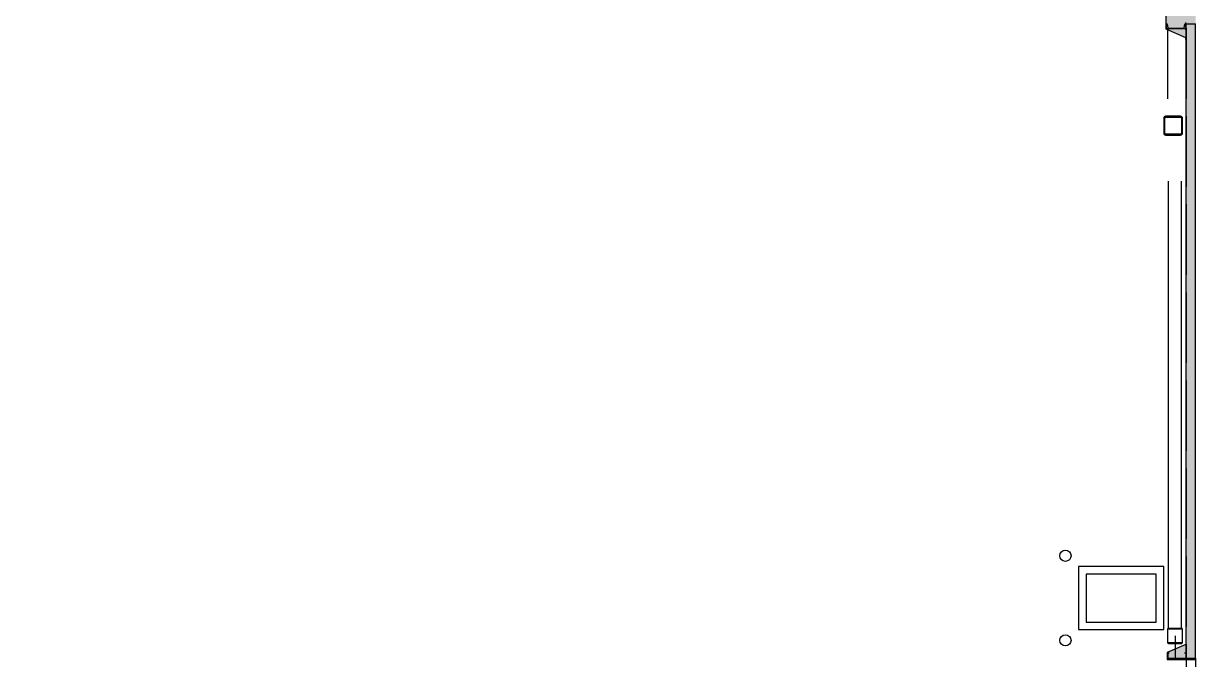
# Model space of a CAD drawing. Header units: inches. Extents: x 2743 to 10591, y -1604 to 5792.
# Drawn here: x 4894 to 5517, y 4296 to 4635 of the extents above; entities that cross this region are included whole.
import ezdxf

# ---------------------------------------------------------------- set-up
doc = ezdxf.new("R2010")
doc.units = ezdxf.units.IN
doc.header["$LTSCALE"] = 0.1875
doc.header["$MEASUREMENT"] = 0
for name, pattern in [('CENTERX2', [101.6, 63.5, -12.7, 12.7, -12.7]), ('dash2', [500, 400, -100]), ('dash3', [200, 100, -100])]:
    doc.linetypes.add(name, pattern=pattern)
for name, color, linetype in [('A-N-MUR-accessoire', 30, 'Continuous'), ('A-N-MUR-EXT', 5, 'Continuous'), ('A-N-MUR-INT', 3, 'Continuous'), ('A-N-PORTE-EXT', 2, 'Continuous'), ('A-N-STRUCTURE', 4, 'Continuous'), ('fill253', 253, 'Continuous'), ('S-N-ACIER', 4, 'Continuous')]:
    doc.layers.add(name, color=color, linetype=linetype)

msp = doc.modelspace()

# ---------------------------------------------------------------- hatches: boundary and pattern name
at = {"layer": 'fill253'}
h = msp.add_hatch(color=7, dxfattribs=at)
h.dxf.hatch_style = 1
h.paths.add_polyline_path([(5517.44902, 4634.2983), (5512.52777, 4634.2983), (5512.54172, 4296.66232), (5517.46297, 4296.66232)])
h.paths.add_polyline_path([(5517.44903, 4881.11089), (5512.52778, 4881.11089), (5512.52778, 4775.21102), (5517.44903, 4775.21102)])
h.paths.add_polyline_path([(5517.44903, 5127.92329), (5512.52778, 5127.92329), (5512.52777, 5022.02362), (5517.44902, 5022.02362)])
h.paths.add_polyline_path([(4628.42938, 2943.29277), (4625.95018, 2938.37099), (5517.46297, 2938.37152), (5517.46297, 3130.36129), (5512.54172, 3130.36129), (5512.54172, 2943.29277)])
h.paths.add_polyline_path([(4200.50372, 2845.33593), (4208.49739, 2846.64062), (4193.49822, 2938.36282), (4192.72048, 2943.12545), (4184.51381, 2943.12545), (4185.25735, 2938.4929)])
h.paths.add_polyline_path([(4618.93272, 2938.2042), (4619.31197, 2936.00974), (4626.09389, 2937.11042), (4625.95018, 2938.37099), (4628.42938, 2943.29277), (4618.12265, 2943.29277)])
h.paths.add_polyline_path([(5517.46297, 5355.98239), (5512.54172, 5355.98239), (5512.52778, 5268.83602), (5517.44903, 5268.83602)])
h.paths.add_polyline_path([(2812.35741, 3123.02867), (2806.55239, 3125.08232), (2806.55239, 3123.83686), (2807.41263, 3123.50795), (2807.41906, 2938.2042), (3075.9398, 2938.37153), (3075.93335, 2943.29278), (2812.34031, 2943.12545)])
h.paths.add_polyline_path([(2807.41906, 3827.66882), (2812.34031, 3826.6441), (2812.34031, 4320.4792), (2807.41906, 4320.4792)])
h.paths.add_polyline_path([(5512.54172, 3862.52649), (5517.46297, 3862.52649), (5517.46297, 4254.42566), (5512.54172, 4254.42566)])
h.paths.add_polyline_path([(5512.5356, 3801.08425), (5517.45685, 3801.08425), (5517.46297, 3862.52649), (5512.54172, 3862.52649)])
h.paths.add_polyline_path([(5512.54172, 3656.9925), (5517.46297, 3656.9925), (5517.45685, 3765.06188), (5512.5356, 3765.06188)])
h.paths.add_polyline_path([(5512.53298, 3584.94295), (5517.45423, 3584.94295), (5517.46296, 3620.96895), (5512.54171, 3620.96895)])
h.paths.add_polyline_path([(5512.5391, 3512.89586), (5517.46035, 3512.89586), (5517.46066, 3548.92185), (5512.53941, 3548.92185)])
h.paths.add_polyline_path([(5512.5391, 3440.8512), (5517.46035, 3440.8512), (5517.46035, 3476.87475), (5512.5391, 3476.87475)])
h.paths.add_polyline_path([(4035.91549, 5642.91315), (4035.91549, 5647.83442), (2807.41263, 5647.83442), (2807.41906, 4361.46337), (2812.34031, 4361.46337), (2812.33388, 5642.91317)])
h.paths.add_polyline_path([(3118.18201, 2943.29277), (3118.18223, 2938.37152), (4185.31745, 2938.2042), (4184.51381, 2943.12545)])
h.paths.add_polyline_path([(4279.25656, 5642.88457), (4279.25657, 5647.80617), (4078.1514, 5647.83389), (4078.1514, 5642.91262)])
h.paths.add_polyline_path([(4872.5115, 5647.66709), (4872.5115, 5642.74584), (5512.54172, 5642.74584), (5512.54177, 5510.71941), (5517.46302, 5510.71941), (5517.46297, 5647.66709)])
h.paths.add_polyline_path([(5517.45593, 3260.73346), (5512.53008, 3260.73345), (5512.54172, 3172.43063), (5517.46297, 3172.43063)])
h.paths.add_polyline_path([(5512.53008, 3296.75701), (5517.45593, 3296.75699), (5517.45423, 3404.82765), (5512.53298, 3404.82765)])
h = msp.add_hatch(color=7, dxfattribs=at)
h.dxf.hatch_style = 1
edge = h.paths.add_edge_path()
edge.add_line((5512.5222, 4626.13508), (5512.53528, 4634.46562))
edge.add_line((5512.53528, 4634.46562), (5517.44259, 4634.46562))
edge.add_line((5517.44259, 4634.46562), (5517.45769, 4650.67014))
edge.add_arc((5517.22154, 4650.67036), 0.23616, 359.94660267, 450.01566618)
edge.add_line((5517.22148, 4650.90652), (5501.55039, 4650.90654))
edge.add_line((5501.55039, 4650.90654), (5501.55039, 4647.84013))
edge.add_line((5501.55039, 4647.84013), (5501.86535, 4647.84013))
edge.add_line((5501.86535, 4647.84013), (5501.86557, 4631.74267))
edge.add_line((5501.86557, 4631.74267), (5512.28623, 4627.11933))
edge.add_line((5512.28623, 4627.11933), (5512.28623, 4626.13508))
edge.add_line((5512.28623, 4626.13508), (5512.5222, 4626.13508))
h = msp.add_hatch(color=7, dxfattribs=at)
h.dxf.hatch_style = 1
h.paths.add_polyline_path([(5512.53528, 4304.96207), (5512.29901, 4304.96207), (5512.29901, 4303.97782), (5502.33801, 4299.71784), (5502.33801, 4296.0324), (5517.45653, 4296.0324), (5517.45653, 4296.66232), (5512.53528, 4296.66232)])

# ---------------------------------------------------------------- linework, layer by layer
at = {"color": 7}
for p, q in [((5502.5353, 4296.64658), (5502.5353, 4299.64657)), ((5502.5353, 4299.64657), (5503.2853, 4299.64657)), ((5503.2853, 4299.52157), (5502.6603, 4299.52157)), ((5502.6603, 4299.52157), (5502.6603, 4296.77158)), ((5503.2853, 4299.64657), (5503.2853, 4299.52157)), ((5511.78527, 4299.52157), (5511.78527, 4299.64657)), ((5511.78527, 4299.64657), (5512.53526, 4299.64657)), ((5512.41027, 4299.52157), (5511.78527, 4299.52157)), ((5512.41027, 4296.77158), (5512.41027, 4299.52157)), ((5512.53526, 4299.64657), (5512.53526, 4296.64658)), ((5512.53526, 4296.64658), (5502.5353, 4296.64658)), ((5502.6603, 4296.77158), (5512.41027, 4296.77158))]:
    msp.add_line(p, q, dxfattribs=at)
msp.add_lwpolyline([(5512.06272, 4634.54431), (5512.06272, 4631.9459), (5502.06276, 4631.9459), (5502.06276, 4634.54431), (5502.18348, 4634.54431, -0.366587783), (5502.32157, 4634.42735), (5502.64807, 4632.47011, 0.366587783), (5502.98343, 4632.18605), (5511.14204, 4632.18605, 0.366587783), (5511.4774, 4632.47011), (5511.80391, 4634.42735, -0.366587783), (5511.942, 4634.54431)], format="xyb", close=True)
at = {"layer": 'A-N-MUR-accessoire', "color": 7}
for p, q in [((5500.52236, 4345.52467), (5455.24686, 4345.52467)), ((5455.24686, 4345.52467), (5455.24686, 4312.06017)), ((5496.58536, 4341.58767), (5459.18386, 4341.58767)), ((5459.18386, 4341.58767), (5459.18386, 4315.99717)), ((5496.58536, 4315.99717), (5496.58536, 4341.58767)), ((5500.52236, 4312.06017), (5500.52236, 4345.52467)), ((5459.18386, 4315.99717), (5496.58536, 4315.99717)), ((5455.24686, 4312.06017), (5500.52236, 4312.06017))]:
    msp.add_line(p, q, dxfattribs=at)
for centre in [(5448.20665, 4351.31764), (5448.20665, 4306.2672)]:
    msp.add_circle(centre, 2.99212, dxfattribs=at)
at = {"layer": 'A-N-MUR-EXT', "color": 7}
for p, q in [((5512.52134, 4634.46562), (5517.44259, 4634.46562)), ((5512.52134, 4634.46562), (5517.44259, 4634.46562)), ((5517.45653, 4296.66232), (5517.45653, 4634.46562))]:
    msp.add_line(p, q, dxfattribs=at)
at = {"layer": 'A-N-MUR-INT', "color": 7}
for p, q in [((5501.86557, 4631.74267), (5501.86557, 4647.84013)), ((5512.53528, 4297.29224), (5512.53528, 4634.46562)), ((5512.28623, 4627.11933), (5501.86557, 4631.74267)), ((5512.28623, 4626.13508), (5512.28623, 4627.11933)), ((5512.5222, 4626.13508), (5512.28623, 4626.13508)), ((5512.29901, 4303.97782), (5502.33801, 4299.71784)), ((5506.53508, 4308.65389), (5506.53508, 4296.64604)), ((5512.53528, 4304.96207), (5512.29901, 4304.96207)), ((5512.29901, 4304.96207), (5512.29901, 4303.97782)), ((5512.53528, 4296.66232), (5512.53528, 4304.96207)), ((5502.33801, 4299.71784), (5502.33801, 4296.0324)), ((5502.33801, 4296.0324), (5517.45653, 4296.0324)), ((5517.45653, 4296.66232), (5512.53528, 4296.66232)), ((5517.45653, 4296.0324), (5517.45653, 4296.66232))]:
    msp.add_line(p, q, dxfattribs=at)
at = {"layer": 'A-N-PORTE-EXT', "color": 7, "linetype": 'dash3'}
msp.add_line((5517.45653, 4296.78043), (5517.45653, 4255.05558), dxfattribs=at)
at = {"layer": 'A-N-STRUCTURE', "color": 7, "linetype": 'dash2', "ltscale": 0.5}
for p, q in [((5502.52264, 4632.17594), (5502.5353, 4585.38189)), ((5512.52262, 4632.17594), (5512.53528, 2943.60067))]:
    msp.add_line(p, q, dxfattribs=at)
at = {"layer": 'S-N-ACIER', "color": 7}
for p, q in [((5512.08555, 4634.74118), (5512.08555, 4631.37725)), ((5512.40051, 4631.37725), (5512.40051, 4634.74118)), ((5512.08555, 4631.37725), (5512.40051, 4631.37725)), ((5500.53531, 4584.29737), (5500.53531, 4576.29739)), ((5501.03531, 4576.29739), (5501.03531, 4584.29737)), ((5509.53529, 4585.29737), (5501.53531, 4585.29737)), ((5501.53531, 4584.79737), (5509.53529, 4584.79737)), ((5510.03529, 4584.29737), (5510.03529, 4576.29739)), ((5510.53529, 4576.29739), (5510.53529, 4584.29737)), ((5509.53529, 4575.79739), (5501.53531, 4575.79739)), ((5501.53531, 4575.29739), (5509.53529, 4575.29739)), ((5502.5353, 4312.20442), (5502.5353, 4305.10443)), ((5502.7853, 4305.10443), (5502.7853, 4312.20442)), ((5510.08529, 4312.65442), (5502.9853, 4312.65442)), ((5502.9853, 4312.40442), (5510.08529, 4312.40442)), ((5510.28529, 4312.20442), (5510.28529, 4305.10443)), ((5510.53529, 4305.10443), (5510.53529, 4312.20442)), ((5510.08529, 4304.90443), (5502.9853, 4304.90443)), ((5502.9853, 4304.65443), (5510.08529, 4304.65443))]:
    msp.add_line(p, q, dxfattribs=at)
at = {"layer": 'S-N-ACIER', "color": 7, "linetype": 'CENTERX2', "ltscale": 20}
for p, q in [((5503.03137, 4312.65419), (5503.01562, 4575.29716)), ((5510.03923, 4312.65465), (5510.02348, 4575.29762))]:
    msp.add_line(p, q, dxfattribs=at)
at = {"layer": 'S-N-ACIER', "color": 7}
for centre, radius, start, end in [((5512.51862, 4634.74118), 0.43307, 90.00083528, 179.99999227), ((5501.53531, 4584.29737), 1, 90, 180), ((5501.53531, 4584.29737), 0.5, 90, 180), ((5509.53529, 4584.29737), 1, 0, 90), ((5509.53529, 4584.29737), 0.5, 0, 90), ((5501.53531, 4576.29739), 1, 180, 270), ((5501.53531, 4576.29739), 0.5, 180, 270), ((5509.53529, 4576.29739), 1, 270, 0), ((5509.53529, 4576.29739), 0.5, 270, 0), ((5502.9853, 4312.20442), 0.45, 90, 180), ((5502.9853, 4312.20442), 0.2, 90, 180), ((5510.08529, 4312.20442), 0.45, 0, 90), ((5510.08529, 4312.20442), 0.2, 0, 90), ((5502.9853, 4305.10443), 0.45, 180, 270), ((5502.9853, 4305.10443), 0.2, 180, 270), ((5510.08529, 4305.10443), 0.45, 270, 0), ((5510.08529, 4305.10443), 0.2, 270, 0)]:
    msp.add_arc(centre, radius, start, end, dxfattribs=at)

doc.saveas('drawing.dxf')
